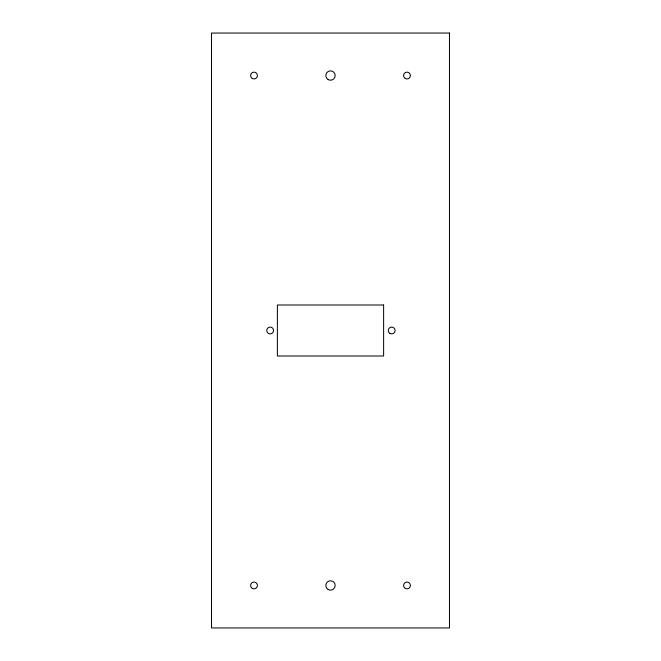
<?xml version="1.0" encoding="UTF-8"?>
<svg xmlns="http://www.w3.org/2000/svg" width="661" height="661" viewBox="0 0 661 661"><rect width="100%" height="100%" fill="white"/><g stroke="black" fill="none" stroke-linecap="round" stroke-linejoin="round"><path stroke-width="0.99" d="M449.48 33.05L211.52 33.05L211.52 627.95L449.48 627.95L449.48 33.05M383.62 305.002L277.38 305.002L277.38 355.998L383.62 355.998L383.62 305.002M328.162 589.505A4.677 4.677 0 0 0 335.177 585.456A4.677 4.677 0 0 0 328.162 581.407A4.677 4.677 0 0 0 328.162 589.505M328.162 79.593A4.677 4.677 0 0 0 335.177 75.544A4.677 4.677 0 0 0 328.162 71.495A4.677 4.677 0 0 0 328.162 79.593M252.312 588.397A3.396 3.396 0 0 0 257.41 585.456A3.396 3.396 0 0 0 252.312 582.515A3.396 3.396 0 0 0 252.312 588.397M405.284 588.397A3.396 3.396 0 0 0 410.39 585.456A3.396 3.396 0 0 0 405.284 582.515A3.396 3.396 0 0 0 405.284 588.397M252.312 78.485A3.396 3.396 0 0 0 257.41 75.544A3.396 3.396 0 0 0 252.312 72.603A3.396 3.396 0 0 0 252.312 78.485M405.284 78.485A3.396 3.396 0 0 0 410.39 75.544A3.396 3.396 0 0 0 405.284 72.603A3.396 3.396 0 0 0 405.284 78.485M268.457 333.441A3.396 3.396 0 0 0 273.563 330.5A3.396 3.396 0 0 0 268.457 327.559A3.396 3.396 0 0 0 268.457 333.441M389.99 333.441A3.396 3.396 0 0 0 395.088 330.5A3.396 3.396 0 0 0 389.99 327.559A3.396 3.396 0 0 0 389.99 333.441"/></g></svg>
